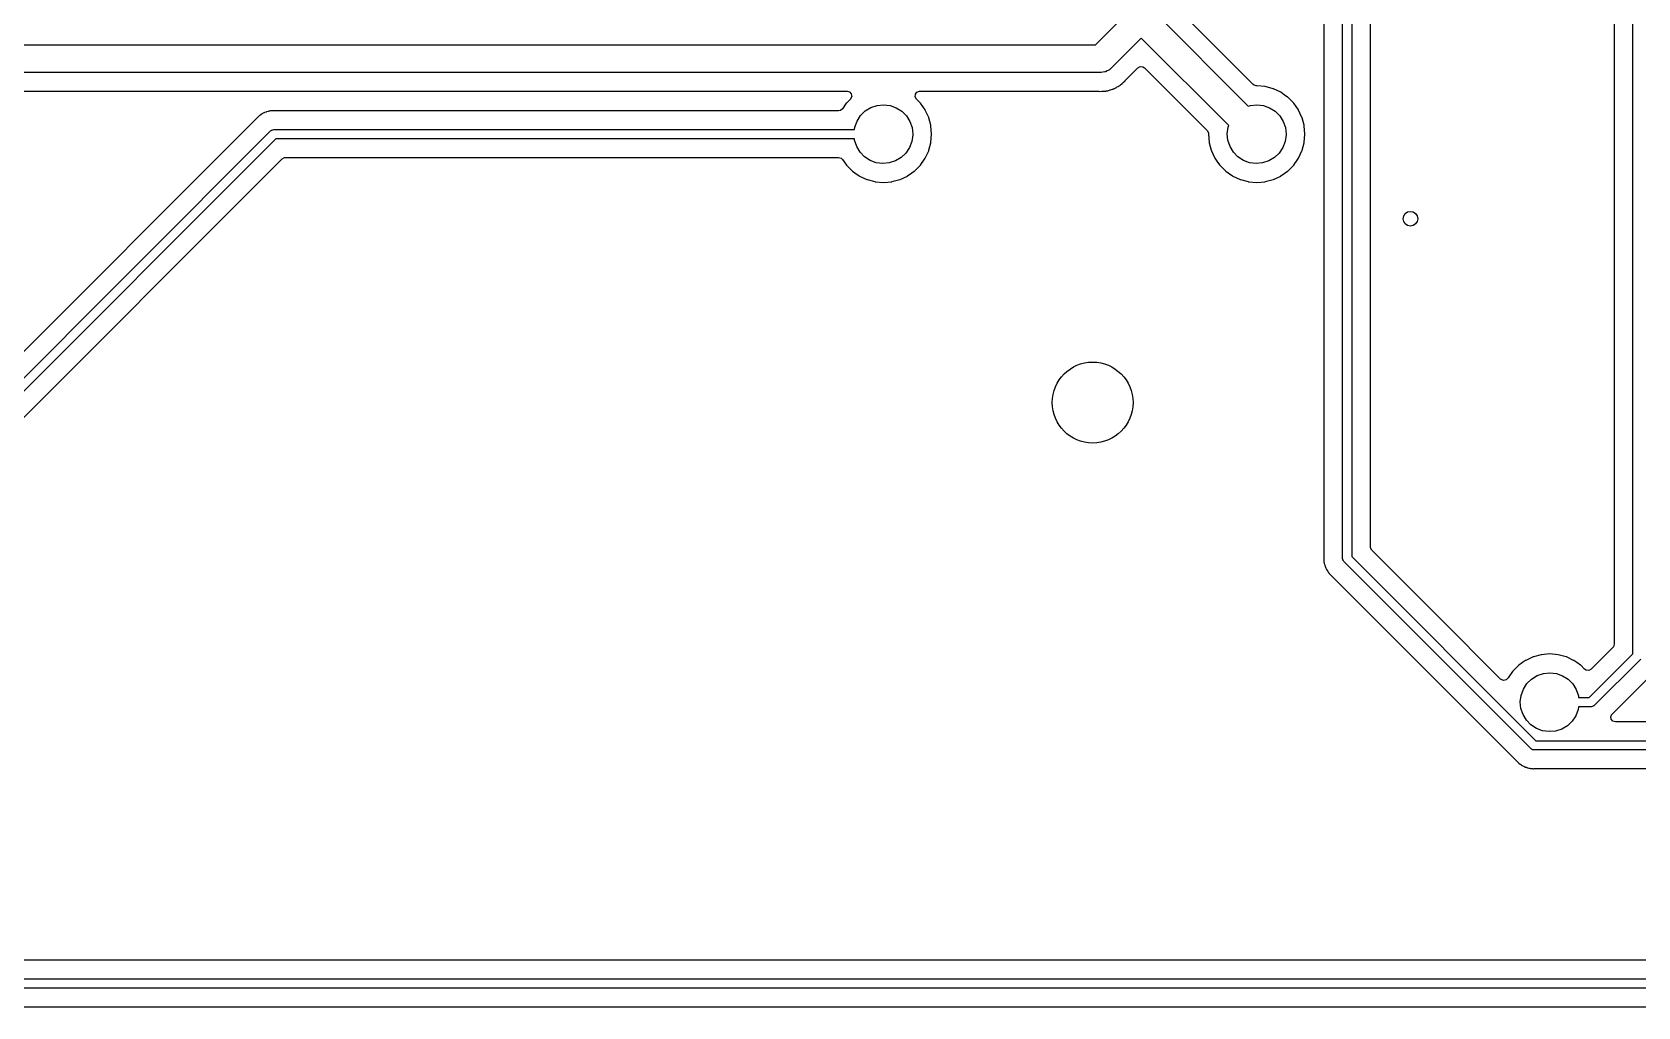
# Model space of a CAD drawing. Extents: x 0.3 to 11.5, y -8.2 to 3.2.
# Drawn here: x 4.192 to 5.913, y -3.217 to -2.173 of the extents above; entities that cross this region are included whole.
import ezdxf

# ---------------------------------------------------------------- set-up
doc = ezdxf.new("R2010")
doc.units = 0
doc.header["$MEASUREMENT"] = 0
doc.layers.add('BLACK', color=7, linetype='CONTINUOUS')

msp = doc.modelspace()

# ---------------------------------------------------------------- linework, layer by layer
at = {"layer": 'BLACK', "linetype": 'CONTINUOUS'}
for p, q in [((5.88737, -1.94154), (5.88737, -2.71313)), ((5.90739, -2.8392), (5.90739, -1.93119)), ((5.59634, -2.73686), (5.59634, -2.07889)), ((5.60618, -2.07685), (5.60618, -2.73482)), ((5.6262, -2.72448), (5.6262, -2.07996)), ((5.57632, -2.08924), (5.57632, -2.73376)), ((5.50043, -2.22953), (5.41687, -2.14597)), ((5.33149, -2.18719), (5.36587, -2.15281)), ((5.3954, -2.15281), (5.4953, -2.25271)), ((5.38063, -2.1798), (5.34805, -2.21239)), ((5.47439, -2.27356), (5.38063, -2.1798)), ((3.90061, -2.18719), (5.33149, -2.18719)), ((5.33761, -2.21672), (3.90673, -2.21672)), ((5.33966, -2.21637), (5.33761, -2.21672)), ((5.34173, -2.21613), (5.33966, -2.21637)), ((5.34204, -2.21598), (5.34173, -2.21613)), ((5.34239, -2.21592), (5.34204, -2.21598)), ((5.34422, -2.21493), (5.34239, -2.21592)), ((5.3461, -2.21403), (5.34422, -2.21493)), ((5.34647, -2.21372), (5.3461, -2.21403)), ((5.34666, -2.21362), (5.34647, -2.21372)), ((5.34689, -2.21336), (5.34666, -2.21362)), ((5.34805, -2.21239), (5.34689, -2.21336)), ((5.36441, -2.22434), (5.37713, -2.21162)), ((5.37713, -2.21162), (5.37958, -2.21028)), ((5.37958, -2.21028), (5.38237, -2.21048)), ((5.38237, -2.21048), (5.38414, -2.21162)), ((5.38414, -2.21162), (5.45124, -2.27872)), ((5.33943, -2.23674), (5.34021, -2.23665)), ((5.34021, -2.23665), (5.34047, -2.23663)), ((5.34047, -2.23663), (5.34109, -2.2366)), ((5.34109, -2.2366), (5.34282, -2.23651)), ((5.34282, -2.23651), (5.34308, -2.2365)), ((5.34282, -2.23651), (5.34282, -2.23651)), ((5.34308, -2.2365), (5.34359, -2.23636)), ((5.34359, -2.23636), (5.34435, -2.23622)), ((5.34435, -2.23622), (5.34437, -2.23622)), ((5.34437, -2.23622), (5.34488, -2.23616)), ((5.34488, -2.23616), (5.34737, -2.23536)), ((5.34737, -2.23536), (5.34761, -2.23528)), ((5.34761, -2.23528), (5.34989, -2.23467)), ((5.34989, -2.23467), (5.35014, -2.2346)), ((5.35014, -2.2346), (5.35037, -2.23449)), ((5.35037, -2.23449), (5.35061, -2.23437)), ((5.35037, -2.23449), (5.35037, -2.23449)), ((5.35061, -2.23437), (5.35133, -2.23407)), ((5.35133, -2.23407), (5.35158, -2.23398)), ((5.35158, -2.23398), (5.35183, -2.2339)), ((5.35158, -2.23398), (5.35158, -2.23398)), ((5.35183, -2.2339), (5.35206, -2.23377)), ((5.35206, -2.23377), (5.3541, -2.2326)), ((5.35206, -2.23377), (5.35206, -2.23377)), ((5.3541, -2.2326), (5.35432, -2.23247)), ((5.35432, -2.23247), (5.35666, -2.23129)), ((5.35666, -2.23129), (5.35707, -2.23095)), ((5.35707, -2.23095), (5.35771, -2.23051)), ((5.35771, -2.23051), (5.35772, -2.2305)), ((5.35772, -2.2305), (5.35816, -2.23025)), ((5.35816, -2.23025), (5.35836, -2.23007)), ((5.35836, -2.23007), (5.36011, -2.2285)), ((5.35836, -2.23007), (5.35836, -2.23007)), ((5.36011, -2.2285), (5.36031, -2.22833)), ((5.36031, -2.22833), (5.36081, -2.22792)), ((5.36081, -2.22792), (5.36091, -2.22784)), ((5.36081, -2.22792), (5.36081, -2.22792)), ((5.36091, -2.22784), (5.36147, -2.22728)), ((5.36147, -2.22728), (5.36165, -2.22711)), ((5.36165, -2.22711), (5.3634, -2.22553)), ((5.3634, -2.22553), (5.3636, -2.22536)), ((5.3634, -2.22553), (5.3634, -2.22553)), ((5.3636, -2.22536), (5.36391, -2.22493)), ((5.36391, -2.22493), (5.36441, -2.22434)), ((5.50163, -2.23041), (5.50043, -2.22953)), ((5.50395, -2.23088), (5.50163, -2.23041)), ((5.50395, -2.23098), (5.50395, -2.23088)), ((5.50417, -2.23098), (5.50395, -2.23098)), ((5.50439, -2.23096), (5.50417, -2.23098)), ((5.51337, -2.23175), (5.50439, -2.23096)), ((5.51357, -2.23181), (5.51337, -2.23175)), ((5.52186, -2.23403), (5.51357, -2.23181)), ((5.51357, -2.23181), (5.51357, -2.23181)), ((5.52207, -2.23408), (5.52186, -2.23403)), ((5.52186, -2.23403), (5.52186, -2.23403)), ((5.52227, -2.23417), (5.52207, -2.23408)), ((5.53005, -2.2378), (5.52227, -2.23417)), ((5.52227, -2.23417), (5.52227, -2.23417)), ((3.91707, -2.23674), (5.0655, -2.23674)), ((5.06465, -2.24961), (5.06044, -2.25562)), ((5.06477, -2.24944), (5.06465, -2.24961)), ((5.06465, -2.24961), (5.06465, -2.24961)), ((5.069, -2.2452), (5.06477, -2.24944)), ((5.0655, -2.23674), (5.06818, -2.23752)), ((5.06818, -2.23752), (5.07001, -2.23964)), ((5.06925, -2.24495), (5.069, -2.2452)), ((5.07041, -2.2424), (5.06925, -2.24495)), ((5.07001, -2.23964), (5.07041, -2.2424)), ((5.09098, -2.25418), (5.09762, -2.25192)), ((5.09762, -2.25192), (5.10461, -2.25118)), ((5.10461, -2.25118), (5.11158, -2.25201)), ((5.11158, -2.25201), (5.11819, -2.25437)), ((5.13843, -2.24275), (5.13863, -2.23996)), ((5.13977, -2.2452), (5.13843, -2.24275)), ((5.13863, -2.23996), (5.1403, -2.23773)), ((5.144, -2.24944), (5.13977, -2.2452)), ((5.1403, -2.23773), (5.14292, -2.23675)), ((5.14292, -2.23675), (5.14328, -2.23674)), ((5.14328, -2.23674), (5.33448, -2.23674)), ((5.14917, -2.25682), (5.144, -2.24944)), ((5.33448, -2.23674), (5.33525, -2.2368)), ((5.33525, -2.2368), (5.33578, -2.23688)), ((5.33578, -2.23688), (5.33604, -2.23687)), ((5.33604, -2.23687), (5.33839, -2.23674)), ((5.33604, -2.23687), (5.33604, -2.23687)), ((5.33839, -2.23674), (5.33865, -2.23674)), ((5.33865, -2.23674), (5.33943, -2.23674)), ((5.4953, -2.25271), (5.49762, -2.25192)), ((5.49762, -2.25192), (5.50461, -2.25118)), ((5.50461, -2.25118), (5.51158, -2.25201)), ((5.51158, -2.25201), (5.51819, -2.25437)), ((5.53024, -2.23789), (5.53005, -2.2378)), ((5.53005, -2.2378), (5.53005, -2.2378)), ((5.53392, -2.24047), (5.53024, -2.23789)), ((5.53745, -2.24294), (5.53392, -2.24047)), ((5.53763, -2.24306), (5.53745, -2.24294)), ((5.53745, -2.24294), (5.53745, -2.24294)), ((5.544, -2.24944), (5.53763, -2.24306)), ((5.54917, -2.25682), (5.544, -2.24944)), ((4.43265, -2.26604), (3.59573, -3.10296)), ((4.43297, -2.26569), (4.43265, -2.26604)), ((4.43407, -2.26435), (4.43297, -2.26569)), ((4.43472, -2.26388), (4.43407, -2.26435)), ((4.43531, -2.26338), (4.43472, -2.26388)), ((4.43588, -2.26281), (4.43531, -2.26338)), ((4.43614, -2.26265), (4.43588, -2.26281)), ((4.43737, -2.26193), (4.43614, -2.26265)), ((4.43614, -2.26265), (4.43614, -2.26265)), ((4.43776, -2.26167), (4.43737, -2.26193)), ((4.43892, -2.26083), (4.43776, -2.26167)), ((4.43917, -2.26065), (4.43892, -2.26083)), ((4.43892, -2.26083), (4.43892, -2.26083)), ((4.43991, -2.26035), (4.43917, -2.26065)), ((4.44061, -2.26001), (4.43991, -2.26035)), ((4.44103, -2.25976), (4.44061, -2.26001)), ((4.4413, -2.25961), (4.44103, -2.25976)), ((4.44103, -2.25976), (4.44103, -2.25976)), ((4.44297, -2.25912), (4.4413, -2.25961)), ((4.44341, -2.25897), (4.44297, -2.25912)), ((4.44503, -2.25833), (4.44341, -2.25897)), ((4.44534, -2.25829), (4.44503, -2.25833)), ((4.44582, -2.25823), (4.44534, -2.25829)), ((4.44534, -2.25829), (4.44534, -2.25829)), ((4.44658, -2.25807), (4.44582, -2.25823)), ((4.44667, -2.25805), (4.44658, -2.25807)), ((4.44735, -2.25785), (4.44667, -2.25805)), ((4.44909, -2.25779), (4.44735, -2.25785)), ((4.44956, -2.25776), (4.44909, -2.25779)), ((4.44971, -2.25774), (4.44956, -2.25776)), ((4.44956, -2.25776), (4.44956, -2.25776)), ((4.44956, -2.25776), (4.44956, -2.25776)), ((4.44956, -2.25776), (4.44956, -2.25776)), ((4.45081, -2.25774), (4.44971, -2.25774)), ((4.45097, -2.25773), (4.45081, -2.25774)), ((4.45334, -2.25766), (4.45097, -2.25773)), ((4.45365, -2.25765), (4.45334, -2.25766)), ((4.45394, -2.25772), (4.45365, -2.25765)), ((4.45438, -2.25774), (4.45394, -2.25772)), ((5.05638, -2.25774), (4.45438, -2.25774)), ((5.05826, -2.25737), (5.05638, -2.25774)), ((5.06044, -2.25562), (5.05826, -2.25737)), ((5.07377, -2.27527), (5.07617, -2.26867)), ((5.07617, -2.26867), (5.07998, -2.26277)), ((5.07998, -2.26277), (5.08499, -2.25786)), ((5.08499, -2.25786), (5.09098, -2.25418)), ((5.11819, -2.25437), (5.12412, -2.25813)), ((5.12412, -2.25813), (5.12907, -2.26311)), ((5.12907, -2.26311), (5.13279, -2.26907)), ((5.13279, -2.26907), (5.1351, -2.2757)), ((5.14926, -2.25702), (5.14917, -2.25682)), ((5.15289, -2.26479), (5.14926, -2.25702)), ((5.14926, -2.25702), (5.14926, -2.25702)), ((5.15298, -2.26499), (5.15289, -2.26479)), ((5.15304, -2.2652), (5.15298, -2.26499)), ((5.1551, -2.27292), (5.15304, -2.2652)), ((5.15304, -2.2652), (5.15304, -2.2652)), ((5.51819, -2.25437), (5.52412, -2.25813)), ((5.52412, -2.25813), (5.52907, -2.26311)), ((5.52907, -2.26311), (5.53279, -2.26907)), ((5.53279, -2.26907), (5.5351, -2.2757)), ((5.54926, -2.25702), (5.54917, -2.25682)), ((5.55289, -2.26479), (5.54926, -2.25702)), ((5.54926, -2.25702), (5.54926, -2.25702)), ((5.55298, -2.26499), (5.55289, -2.26479)), ((5.55304, -2.2652), (5.55298, -2.26499)), ((5.5551, -2.27292), (5.55304, -2.2652)), ((5.55304, -2.2652), (5.55304, -2.2652)), ((3.60322, -3.12378), (4.4478, -2.2792)), ((4.45332, -2.2876), (3.61162, -3.1293)), ((4.4478, -2.2792), (4.44851, -2.27867)), ((4.44851, -2.27867), (4.44862, -2.27854)), ((4.44862, -2.27854), (4.44873, -2.2785)), ((4.44873, -2.2785), (4.44894, -2.27835)), ((4.44894, -2.27835), (4.45012, -2.2781)), ((4.45012, -2.2781), (4.45128, -2.27776)), ((4.45128, -2.27776), (5.07346, -2.27776)), ((5.07342, -2.2876), (4.45332, -2.2876)), ((5.07358, -2.28923), (5.07342, -2.2876)), ((5.07346, -2.27776), (5.07377, -2.27527)), ((5.13587, -2.28356), (5.13489, -2.29051)), ((5.1351, -2.2757), (5.13588, -2.28268)), ((5.13588, -2.28268), (5.13587, -2.28356)), ((5.15531, -2.2737), (5.1551, -2.27292)), ((5.1561, -2.28268), (5.15531, -2.2737)), ((5.15531, -2.29166), (5.1561, -2.28268)), ((5.45124, -2.27872), (5.45258, -2.28118)), ((5.45258, -2.28118), (5.45265, -2.28224)), ((5.45265, -2.28224), (5.45269, -2.28224)), ((5.45269, -2.28246), (5.45267, -2.28268)), ((5.45267, -2.28268), (5.45346, -2.29166)), ((5.45269, -2.28224), (5.45269, -2.28246)), ((5.47289, -2.28224), (5.47377, -2.27527)), ((5.47358, -2.28923), (5.47289, -2.28224)), ((5.47377, -2.27527), (5.47439, -2.27356)), ((5.53587, -2.28356), (5.53489, -2.29051)), ((5.5351, -2.2757), (5.53588, -2.28268)), ((5.53588, -2.28268), (5.53587, -2.28356)), ((5.55531, -2.2737), (5.5551, -2.27292)), ((5.5561, -2.28268), (5.55531, -2.2737)), ((5.55531, -2.29166), (5.5561, -2.28268)), ((5.07579, -2.29589), (5.07358, -2.28923)), ((5.07943, -2.30189), (5.07579, -2.29589)), ((5.08431, -2.30695), (5.07943, -2.30189)), ((5.12851, -2.30292), (5.12343, -2.30776)), ((5.1324, -2.29707), (5.12851, -2.30292)), ((5.13489, -2.29051), (5.1324, -2.29707)), ((5.14926, -2.30834), (5.15289, -2.30056)), ((5.15289, -2.30056), (5.15298, -2.30036)), ((5.15289, -2.30056), (5.15289, -2.30056)), ((5.15298, -2.30036), (5.15307, -2.30001)), ((5.15307, -2.30001), (5.15526, -2.29187)), ((5.15526, -2.29187), (5.15531, -2.29166)), ((5.15526, -2.29187), (5.15526, -2.29187)), ((5.45346, -2.29166), (5.45351, -2.29187)), ((5.45351, -2.29187), (5.45351, -2.29187)), ((5.45351, -2.29187), (5.4557, -2.30001)), ((5.4557, -2.30001), (5.45579, -2.30036)), ((5.45579, -2.30036), (5.45588, -2.30056)), ((5.45588, -2.30056), (5.45588, -2.30056)), ((5.45588, -2.30056), (5.45951, -2.30834)), ((5.47579, -2.29589), (5.47358, -2.28923)), ((5.47943, -2.30189), (5.47579, -2.29589)), ((5.48431, -2.30695), (5.47943, -2.30189)), ((5.52851, -2.30292), (5.52343, -2.30776)), ((5.5324, -2.29707), (5.52851, -2.30292)), ((5.53489, -2.29051), (5.5324, -2.29707)), ((5.54926, -2.30834), (5.55289, -2.30056)), ((5.55289, -2.30056), (5.55298, -2.30036)), ((5.55289, -2.30056), (5.55289, -2.30056)), ((5.55298, -2.30036), (5.55307, -2.30001)), ((5.55307, -2.30001), (5.55526, -2.29187)), ((5.55526, -2.29187), (5.55531, -2.29166)), ((5.55526, -2.29187), (5.55526, -2.29187)), ((3.67925, -3.08998), (4.46016, -2.30907)), ((4.46016, -2.30907), (4.46261, -2.30773)), ((4.46261, -2.30773), (4.46367, -2.30762)), ((4.46367, -2.30762), (5.05638, -2.30762)), ((5.05638, -2.30762), (5.05906, -2.30841)), ((5.05906, -2.30841), (5.06044, -2.30973)), ((5.06044, -2.30973), (5.06398, -2.31479)), ((5.06398, -2.31479), (5.06477, -2.31592)), ((5.06477, -2.31592), (5.07115, -2.32229)), ((5.07115, -2.32229), (5.07132, -2.32242)), ((5.07132, -2.32242), (5.07132, -2.32242)), ((5.07132, -2.32242), (5.07375, -2.32412)), ((5.09018, -2.31079), (5.08431, -2.30695)), ((5.09677, -2.31324), (5.09018, -2.31079)), ((5.10373, -2.31417), (5.09677, -2.31324)), ((5.11072, -2.31353), (5.10373, -2.31417)), ((5.1174, -2.31136), (5.11072, -2.31353)), ((5.12343, -2.30776), (5.1174, -2.31136)), ((5.13502, -2.32412), (5.13745, -2.32242)), ((5.13745, -2.32242), (5.13763, -2.32229)), ((5.13745, -2.32242), (5.13745, -2.32242)), ((5.13763, -2.32229), (5.144, -2.31592)), ((5.144, -2.31592), (5.14517, -2.31424)), ((5.14517, -2.31424), (5.14697, -2.31168)), ((5.14697, -2.31168), (5.14917, -2.30853)), ((5.14917, -2.30853), (5.14926, -2.30834)), ((5.14926, -2.30834), (5.14926, -2.30834)), ((5.45951, -2.30834), (5.45951, -2.30834)), ((5.45951, -2.30834), (5.4596, -2.30853)), ((5.4596, -2.30853), (5.46181, -2.31168)), ((5.46181, -2.31168), (5.4636, -2.31424)), ((5.4636, -2.31424), (5.46477, -2.31592)), ((5.46477, -2.31592), (5.47115, -2.32229)), ((5.47115, -2.32229), (5.47132, -2.32242)), ((5.47132, -2.32242), (5.47132, -2.32242)), ((5.47132, -2.32242), (5.47375, -2.32412)), ((5.49018, -2.31079), (5.48431, -2.30695)), ((5.49677, -2.31324), (5.49018, -2.31079)), ((5.50373, -2.31417), (5.49677, -2.31324)), ((5.51072, -2.31353), (5.50373, -2.31417)), ((5.5174, -2.31136), (5.51072, -2.31353)), ((5.52343, -2.30776), (5.5174, -2.31136)), ((5.53502, -2.32412), (5.53745, -2.32242)), ((5.53745, -2.32242), (5.53763, -2.32229)), ((5.53745, -2.32242), (5.53745, -2.32242)), ((5.53763, -2.32229), (5.544, -2.31592)), ((5.544, -2.31592), (5.54517, -2.31424)), ((5.54517, -2.31424), (5.54697, -2.31168)), ((5.54697, -2.31168), (5.54917, -2.30853)), ((5.54917, -2.30853), (5.54926, -2.30834)), ((5.54926, -2.30834), (5.54926, -2.30834)), ((5.07375, -2.32412), (5.07853, -2.32746)), ((5.07853, -2.32746), (5.07873, -2.32755)), ((5.07873, -2.32755), (5.07873, -2.32755)), ((5.07873, -2.32755), (5.0865, -2.33118)), ((5.0865, -2.33118), (5.0867, -2.33127)), ((5.0867, -2.33127), (5.08691, -2.33133)), ((5.08691, -2.33133), (5.08691, -2.33133)), ((5.08691, -2.33133), (5.0952, -2.33355)), ((5.0952, -2.33355), (5.0952, -2.33355)), ((5.0952, -2.33355), (5.09541, -2.3336)), ((5.09541, -2.3336), (5.10439, -2.33439)), ((5.10439, -2.33439), (5.11337, -2.3336)), ((5.11337, -2.3336), (5.11357, -2.33355)), ((5.11357, -2.33355), (5.12186, -2.33133)), ((5.11357, -2.33355), (5.11357, -2.33355)), ((5.12186, -2.33133), (5.12207, -2.33127)), ((5.12186, -2.33133), (5.12186, -2.33133)), ((5.12207, -2.33127), (5.12227, -2.33118)), ((5.12227, -2.33118), (5.13005, -2.32755)), ((5.13005, -2.32755), (5.13024, -2.32746)), ((5.13005, -2.32755), (5.13005, -2.32755)), ((5.13024, -2.32746), (5.13502, -2.32412)), ((5.47375, -2.32412), (5.47853, -2.32746)), ((5.47853, -2.32746), (5.47873, -2.32755)), ((5.47873, -2.32755), (5.47873, -2.32755)), ((5.47873, -2.32755), (5.4865, -2.33118)), ((5.4865, -2.33118), (5.4867, -2.33127)), ((5.4867, -2.33127), (5.48691, -2.33133)), ((5.48691, -2.33133), (5.48691, -2.33133)), ((5.48691, -2.33133), (5.4952, -2.33355)), ((5.4952, -2.33355), (5.4952, -2.33355)), ((5.4952, -2.33355), (5.49541, -2.3336)), ((5.49541, -2.3336), (5.50439, -2.33439)), ((5.50439, -2.33439), (5.51337, -2.3336)), ((5.51337, -2.3336), (5.51357, -2.33355)), ((5.51357, -2.33355), (5.52186, -2.33133)), ((5.51357, -2.33355), (5.51357, -2.33355)), ((5.52186, -2.33133), (5.52207, -2.33127)), ((5.52186, -2.33133), (5.52186, -2.33133)), ((5.52207, -2.33127), (5.52227, -2.33118)), ((5.52227, -2.33118), (5.53005, -2.32755)), ((5.53005, -2.32755), (5.53024, -2.32746)), ((5.53005, -2.32755), (5.53005, -2.32755)), ((5.53024, -2.32746), (5.53502, -2.32412)), ((5.88728, -2.71406), (5.88722, -2.71438)), ((5.88722, -2.71438), (5.88724, -2.71469)), ((5.88724, -2.71469), (5.88736, -2.71658)), ((5.88737, -2.71313), (5.88728, -2.71406)), ((5.88736, -2.71658), (5.88737, -2.7169)), ((5.88737, -2.7169), (5.88737, -2.82885)), ((5.5763, -2.7342), (5.57623, -2.7345)), ((5.57623, -2.7345), (5.57624, -2.73481)), ((5.57624, -2.73481), (5.57624, -2.73481)), ((5.57624, -2.73481), (5.57632, -2.73718)), ((5.57632, -2.73376), (5.5763, -2.7342)), ((5.60618, -2.73482), (5.80344, -2.93208)), ((5.62631, -2.72553), (5.6262, -2.72448)), ((5.62765, -2.72798), (5.62631, -2.72553)), ((5.69847, -2.7988), (5.62765, -2.72798)), ((5.57632, -2.73718), (5.57632, -2.73733)), ((5.57632, -2.73733), (5.57632, -2.73843)), ((5.57632, -2.73843), (5.57634, -2.73859)), ((5.57634, -2.73859), (5.57634, -2.73859)), ((5.57634, -2.73859), (5.57634, -2.73859)), ((5.57634, -2.73859), (5.57638, -2.73905)), ((5.57638, -2.73905), (5.5764, -2.73999)), ((5.5764, -2.73999), (5.57642, -2.74041)), ((5.57642, -2.74041), (5.57643, -2.74079)), ((5.57643, -2.74079), (5.57665, -2.74156)), ((5.57665, -2.74156), (5.57681, -2.74232)), ((5.57681, -2.74232), (5.57691, -2.74311)), ((5.57691, -2.74311), (5.57703, -2.7434)), ((5.57703, -2.7434), (5.57703, -2.7434)), ((5.57703, -2.7434), (5.57755, -2.74473)), ((5.57755, -2.74473), (5.5777, -2.74517)), ((5.5777, -2.74517), (5.57819, -2.74685)), ((5.57819, -2.74685), (5.57835, -2.74711)), ((5.57835, -2.74711), (5.57835, -2.74711)), ((5.57835, -2.74711), (5.57859, -2.74753)), ((5.57859, -2.74753), (5.57894, -2.74823)), ((5.57894, -2.74823), (5.57923, -2.74897)), ((5.57923, -2.74897), (5.57941, -2.74923)), ((5.57941, -2.74923), (5.57941, -2.74923)), ((5.57941, -2.74923), (5.58025, -2.75038)), ((5.58025, -2.75038), (5.58051, -2.75077)), ((5.58051, -2.75077), (5.5814, -2.75227)), ((5.5814, -2.75227), (5.58196, -2.75283)), ((5.58196, -2.75283), (5.58247, -2.75343)), ((5.59668, -2.73803), (5.59634, -2.73686)), ((5.59693, -2.73921), (5.59668, -2.73803)), ((5.59709, -2.73941), (5.59693, -2.73921)), ((5.59712, -2.73952), (5.59709, -2.73941)), ((5.59726, -2.73964), (5.59712, -2.73952)), ((5.59778, -2.74034), (5.59726, -2.73964)), ((5.79792, -2.94048), (5.59778, -2.74034)), ((5.58247, -2.75343), (5.58293, -2.75407)), ((5.58293, -2.75407), (5.58413, -2.75506)), ((5.58413, -2.75506), (5.58428, -2.75518)), ((5.58428, -2.75518), (5.58462, -2.7555)), ((5.58462, -2.7555), (5.78157, -2.95244)), ((5.76576, -2.86609), (5.69847, -2.7988)), ((5.88592, -2.83236), (5.86276, -2.85552)), ((5.88658, -2.83154), (5.88592, -2.83236)), ((5.88737, -2.82885), (5.88658, -2.83154)), ((5.78507, -2.85133), (5.7787, -2.8577)), ((5.78525, -2.85121), (5.78507, -2.85133)), ((5.7893, -2.84837), (5.78525, -2.85121)), ((5.78525, -2.85121), (5.78525, -2.85121)), ((5.79245, -2.84616), (5.7893, -2.84837)), ((5.79265, -2.84607), (5.79245, -2.84616)), ((5.80043, -2.84244), (5.79265, -2.84607)), ((5.79265, -2.84607), (5.79265, -2.84607)), ((5.80062, -2.84235), (5.80043, -2.84244)), ((5.80043, -2.84244), (5.80043, -2.84244)), ((5.80083, -2.8423), (5.80062, -2.84235)), ((5.80912, -2.84007), (5.80083, -2.8423)), ((5.80083, -2.8423), (5.80083, -2.8423)), ((5.80933, -2.84002), (5.80912, -2.84007)), ((5.80912, -2.84007), (5.80912, -2.84007)), ((5.81831, -2.83923), (5.80933, -2.84002)), ((5.82729, -2.84002), (5.81831, -2.83923)), ((5.8275, -2.84007), (5.82729, -2.84002)), ((5.83579, -2.8423), (5.8275, -2.84007)), ((5.8275, -2.84007), (5.8275, -2.84007)), ((5.836, -2.84235), (5.83579, -2.8423)), ((5.83579, -2.8423), (5.83579, -2.8423)), ((5.83619, -2.84244), (5.836, -2.84235)), ((5.84397, -2.84607), (5.83619, -2.84244)), ((5.83619, -2.84244), (5.83619, -2.84244)), ((5.84417, -2.84616), (5.84397, -2.84607)), ((5.84397, -2.84607), (5.84397, -2.84607)), ((5.84733, -2.84837), (5.84417, -2.84616)), ((5.85137, -2.85121), (5.84733, -2.84837)), ((5.85155, -2.85133), (5.85137, -2.85121)), ((5.85137, -2.85121), (5.85137, -2.85121)), ((5.85574, -2.85552), (5.85155, -2.85133)), ((5.85752, -2.85666), (5.85574, -2.85552)), ((5.86276, -2.85552), (5.8603, -2.85686)), ((5.86057, -2.88602), (5.90739, -2.8392)), ((5.91579, -2.84472), (5.86609, -2.89442)), ((5.7662, -2.86648), (5.76576, -2.86609)), ((5.7688, -2.86752), (5.7662, -2.86648)), ((5.77154, -2.86699), (5.7688, -2.86752)), ((5.77352, -2.86511), (5.77154, -2.86699)), ((5.77353, -2.86509), (5.77352, -2.86511)), ((5.77365, -2.86491), (5.77353, -2.86509)), ((5.77857, -2.85788), (5.77365, -2.86491)), ((5.7787, -2.8577), (5.77857, -2.85788)), ((5.77857, -2.85788), (5.77857, -2.85788)), ((5.7901, -2.87694), (5.7939, -2.87104)), ((5.7939, -2.87104), (5.79892, -2.86613)), ((5.79892, -2.86613), (5.8049, -2.86245)), ((5.8049, -2.86245), (5.81155, -2.86018)), ((5.81155, -2.86018), (5.81853, -2.85945)), ((5.81853, -2.85945), (5.8255, -2.86028)), ((5.8255, -2.86028), (5.83212, -2.86264)), ((5.83212, -2.86264), (5.83805, -2.8664)), ((5.83805, -2.8664), (5.84299, -2.87138)), ((5.84299, -2.87138), (5.84672, -2.87734)), ((5.8603, -2.85686), (5.85752, -2.85666)), ((5.88523, -2.90359), (5.92775, -2.86107)), ((5.78682, -2.89051), (5.7877, -2.88354)), ((5.7877, -2.88354), (5.7901, -2.87694)), ((5.84672, -2.87734), (5.84902, -2.88397)), ((5.84902, -2.88397), (5.84926, -2.88602)), ((5.84926, -2.88602), (5.86057, -2.88602)), ((5.7875, -2.89749), (5.78682, -2.89051)), ((5.78972, -2.90416), (5.7875, -2.89749)), ((5.79336, -2.91016), (5.78972, -2.90416)), ((5.84632, -2.90534), (5.84244, -2.91119)), ((5.84882, -2.89878), (5.84632, -2.90534)), ((5.84923, -2.89587), (5.84882, -2.89878)), ((5.86261, -2.89587), (5.84923, -2.89587)), ((5.86377, -2.89552), (5.86261, -2.89587)), ((5.86495, -2.89527), (5.86377, -2.89552)), ((5.86516, -2.89512), (5.86495, -2.89527)), ((5.86526, -2.89509), (5.86516, -2.89512)), ((5.86538, -2.89495), (5.86526, -2.89509)), ((5.86609, -2.89442), (5.86538, -2.89495)), ((5.88383, -2.90639), (5.88499, -2.90385)), ((5.88423, -2.90916), (5.88383, -2.90639)), ((5.88499, -2.90385), (5.88523, -2.90359)), ((5.79823, -2.91521), (5.79336, -2.91016)), ((5.80411, -2.91906), (5.79823, -2.91521)), ((5.81069, -2.92151), (5.80411, -2.91906)), ((5.81765, -2.92243), (5.81069, -2.92151)), ((5.82464, -2.9218), (5.81765, -2.92243)), ((5.83132, -2.91963), (5.82464, -2.9218)), ((5.83735, -2.91603), (5.83132, -2.91963)), ((5.84244, -2.91119), (5.83735, -2.91603)), ((5.88606, -2.91127), (5.88423, -2.90916)), ((5.88874, -2.91206), (5.88606, -2.91127)), ((6.01557, -2.91206), (5.88874, -2.91206)), ((5.79898, -2.94106), (5.79792, -2.94048)), ((5.8, -2.94172), (5.79898, -2.94106)), ((5.80025, -2.94176), (5.8, -2.94172)), ((5.80035, -2.94181), (5.80025, -2.94176)), ((5.80053, -2.9418), (5.80035, -2.94181)), ((5.8014, -2.94192), (5.80053, -2.9418)), ((6.02796, -2.94192), (5.8014, -2.94192)), ((5.80344, -2.93208), (6.02592, -2.93208)), ((5.78157, -2.95244), (5.78187, -2.95277)), ((5.78187, -2.95277), (5.78203, -2.95302)), ((5.78203, -2.95302), (5.78226, -2.95324)), ((5.78226, -2.95324), (5.78398, -2.95486)), ((5.78398, -2.95486), (5.78409, -2.95497)), ((5.78409, -2.95497), (5.78487, -2.95575)), ((5.78487, -2.95575), (5.78499, -2.95584)), ((5.78499, -2.95584), (5.78499, -2.95584)), ((5.78499, -2.95584), (5.785, -2.95584)), ((5.785, -2.95584), (5.78535, -2.95615)), ((5.78535, -2.95615), (5.78662, -2.95734)), ((5.78662, -2.95734), (5.78689, -2.95749)), ((5.78689, -2.95749), (5.78689, -2.95749)), ((5.78689, -2.95749), (5.78732, -2.95772)), ((5.78732, -2.95772), (5.78797, -2.95815)), ((5.78797, -2.95815), (5.78835, -2.95845)), ((5.78835, -2.95845), (5.78835, -2.95845)), ((5.78835, -2.95845), (5.7886, -2.95864)), ((5.7886, -2.95864), (5.7902, -2.95933)), ((5.7902, -2.95933), (5.79062, -2.95954)), ((5.79062, -2.95954), (5.79159, -2.96007)), ((5.79159, -2.96007), (5.79214, -2.96037)), ((5.79214, -2.96037), (5.79245, -2.96045)), ((5.79245, -2.96045), (5.79245, -2.96045)), ((5.79245, -2.96045), (5.79292, -2.96057)), ((5.79292, -2.96057), (5.79365, -2.96082)), ((5.79365, -2.96082), (5.79438, -2.96114)), ((5.79438, -2.96114), (5.79469, -2.96119)), ((5.79469, -2.96119), (5.79469, -2.96119)), ((5.79469, -2.96119), (5.7961, -2.96141)), ((5.7961, -2.96141), (5.79656, -2.96151)), ((5.79656, -2.96151), (5.79781, -2.96183)), ((5.79781, -2.96183), (5.79825, -2.96194)), ((5.79825, -2.96194), (5.79904, -2.96194)), ((5.79904, -2.96194), (5.79982, -2.962)), ((5.79982, -2.962), (5.80061, -2.96213)), ((5.80061, -2.96213), (5.80092, -2.9621)), ((5.80092, -2.9621), (5.80166, -2.96203)), ((5.80166, -2.96203), (5.80234, -2.96196)), ((5.80234, -2.96196), (5.80281, -2.96194)), ((5.80281, -2.96194), (6.02486, -2.96194)), ((9.56757, -3.16719), (3.81514, -3.16719)), ((9.56695, -3.19705), (3.71742, -3.19705)), ((3.71946, -3.18721), (9.56898, -3.18721)), ((3.81007, -3.21707), (9.5566, -3.21707))]:
    msp.add_line(p, q, dxfattribs=at)
at = {"layer": 'BLACK'}
for centre, radius in [((5.6691, -2.37323), 0.00787), ((5.32855, -2.57008), 0.04331)]:
    msp.add_circle(centre, radius, dxfattribs=at)

doc.saveas('drawing.dxf')
